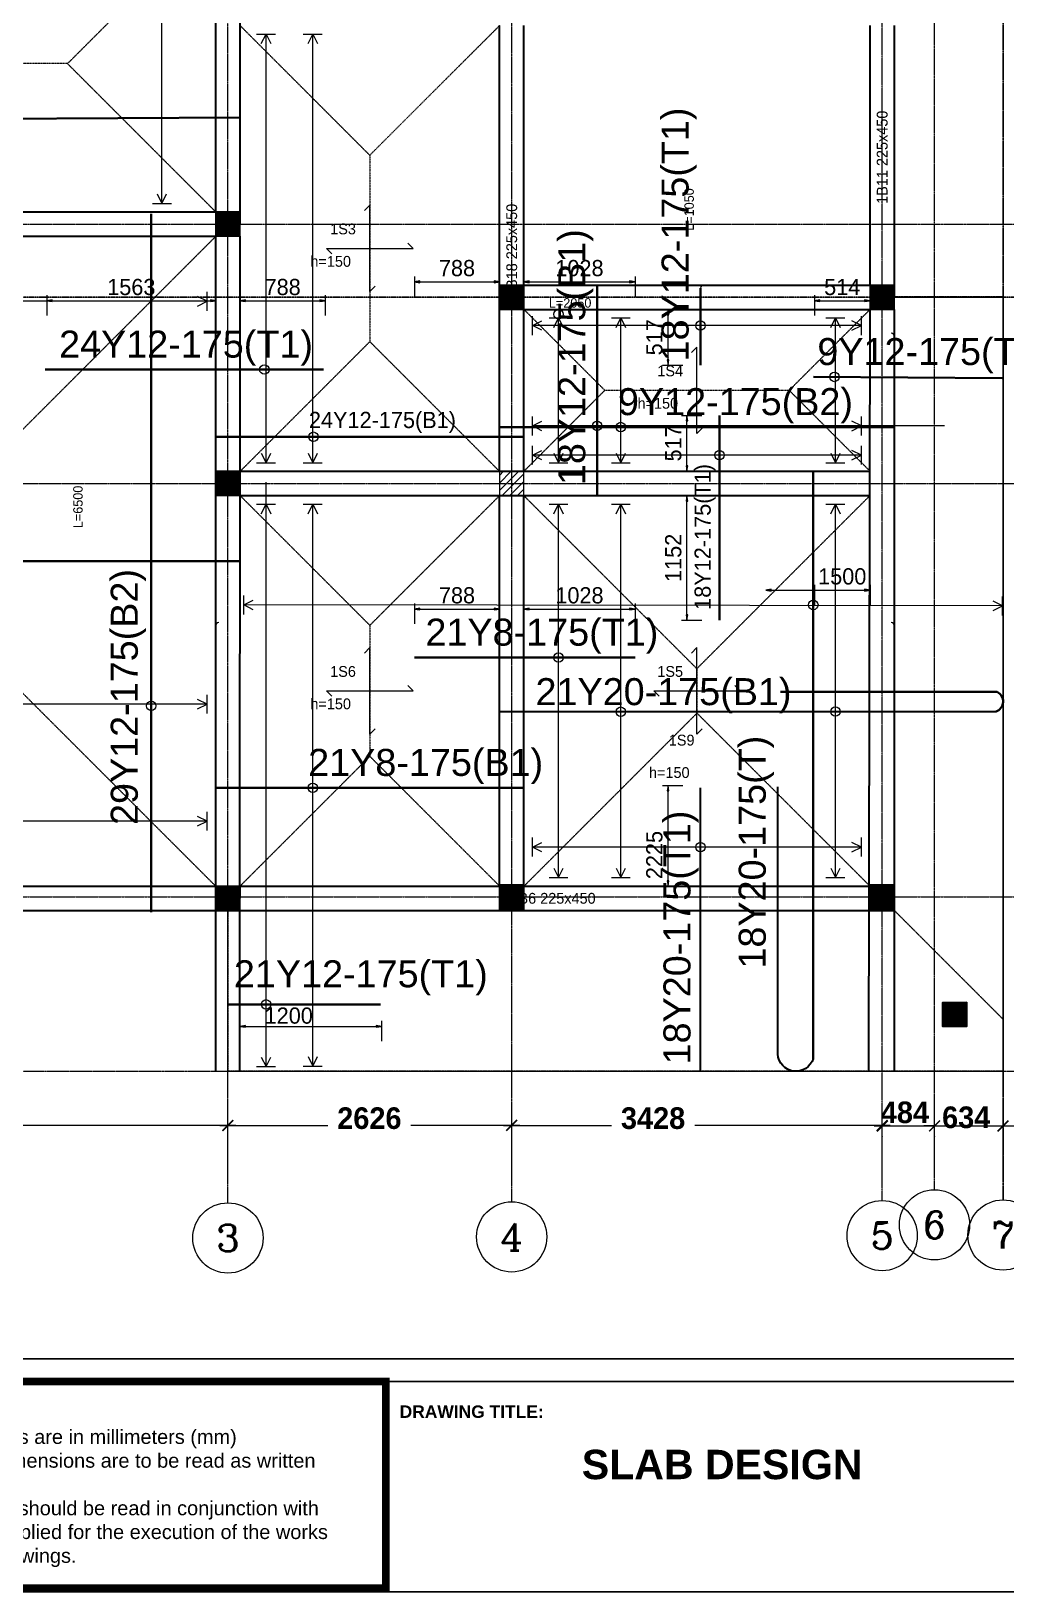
# Model space of a CAD drawing. Header units: inches. Extents: x 23 to 2032867, y 13 to 664695.
# Drawn here: x 2011832 to 2020849, y 347330 to 361770 of the extents above; entities that cross this region are included whole.
import ezdxf
from ezdxf.enums import TextEntityAlignment as Align

# ---------------------------------------------------------------- set-up
doc = ezdxf.new("R2010")
doc.units = ezdxf.units.IN
doc.header["$MEASUREMENT"] = 0
for name, pattern in [('CENTER2', [0.7, 0.5, -0.1, 0, -0.1]), ('CIZGI', [0.4, 0.25, -0.15]), ('HIDDEN2', [0.1875, 0.125, -0.0625])]:
    doc.linetypes.add(name, pattern=pattern)
for name, color, linetype in [('Annotation - Text', 7, 'Continuous'), ('BEAM', 5, 'Continuous'), ('Dimensioning - General', 7, 'Continuous'), ('dimensions', 1, 'Continuous'), ('F5', 5, 'Continuous')]:
    doc.layers.add(name, color=color, linetype=linetype)
for name, color, linetype, lineweight in [('Axis_1', 8, 'CENTER2', 0), ('Axis_2', 8, 'CENTER2', 0), ('AxisBalloons_2', 150, 'ByLayer', 0), ('AxisText_2', 18, 'ByLayer', 0), ('BeamText', 96, 'ByLayer', 0), ('ColHatch', 11, 'ByLayer', 0), ('Column', 1, 'ByLayer', 0), ('Dim', 5, 'ByLayer', 0), ('RBar_BOT', 18, 'ByLayer', 0), ('RBar_TOP', 18, 'ByLayer', 0), ('RBarLabel_BOT', 6, 'ByLayer', 0), ('RBarLabel_TOP', 6, 'ByLayer', 0), ('RBarLenText_BOT', 8, 'ByLayer', 0), ('RBarLenText_TOP', 8, 'ByLayer', 0), ('RBarSpanLines', 5, 'ByLayer', 0), ('S-_ANOT----_D', 5, 'ByLayer', 0), ('Slab', 5, 'ByLayer', 0), ('SlabEdge', 5, 'ByLayer', 0), ('SlabText', 5, 'ByLayer', 0), ('SlabYieldLine', 11, 'HIDDEN2', 0)]:
    doc.layers.add(name, color=color, linetype=linetype, lineweight=lineweight)
doc.styles.add('AxisText_2', font='ROMANC', dxfattribs={"height": 50})
doc.styles.add('BeamText', font='TXT', dxfattribs={"height": 1000})
doc.styles.add('City', font='cityb___.ttf', dxfattribs={"height": 200})
doc.styles.add('Dim', font='TXT', dxfattribs={"height": 1000})
doc.styles.add('GENERATED_STYLE_3', font='arialbd.ttf')
doc.styles.add('RBarLabel_BOT', font='TXT', dxfattribs={"height": 20})
doc.styles.add('RBarLabel_TOP', font='TXT', dxfattribs={"height": 20})
doc.styles.add('RBarLenText_BOT', font='TXT', dxfattribs={"height": 17.5})
doc.styles.add('RBarLenText_TOP', font='TXT', dxfattribs={"height": 17.5})
doc.styles.add('SlabText', font='TXT', dxfattribs={"height": 1000})
doc.styles.get("Standard").update_dxf_attribs({"font": 'arial.ttf'})
doc.dimstyles.new('Copy of atus', dxfattribs={"dimtxt": 250, "dimasz": 100, "dimexe": 100, "dimexo": 100, "dimgap": 100, "dimtad": 1, "dimdec": 0, "dimdsep": 46, "dimtxsty": 'City', "dimblk1": 'ARCHTICK', "dimblk2": 'ARCHTICK', "dimsah": 1, "dimcen": 0, "dimdle": 75, "dimclrd": 6, "dimclre": 6, "dimclrt": 5, "dimadec": 0, "dimazin": 0, "dimtfac": 1, "dimtdec": 0, "dimtix": 1, "dimtmove": 2, "dimatfit": 3, "dimldrblk": 'ARCHTICK', "dimfxl": 100, "dimtolj": 1, "dimtzin": 0, "dimlwd": 5, "dimlwe": 5, "dimarcsym": 0})

# ---------------------------------------------------------------- blocks, each defined once
blk = doc.blocks.new('PCDIM_ARROW')
at = {"layer": 'Dim'}
blk.add_hatch(color=256, dxfattribs=at).paths.add_polyline_path([(0, 0), (-1, 0.1667), (-1, -0.1667)], flags=0)
blk.add_hatch(color=256, dxfattribs=at).paths.add_polyline_path([(0, 0), (-1, 0.1667), (-1, -0.1667)], flags=0)
blk.add_hatch(color=256, dxfattribs=at).paths.add_polyline_path([(0, 0), (-1, 0.1667), (-1, -0.1667)], flags=0)
blk.add_hatch(color=256, dxfattribs=at).paths.add_polyline_path([(0, 0), (-1, 0.1667), (-1, -0.1667)], flags=0)
at = {"layer": 'S-_ANOT----_D'}
blk.add_hatch(color=256, dxfattribs=at).paths.add_polyline_path([(0, 0), (-1, 0.1667), (-1, -0.1667)], flags=0)
blk.add_hatch(color=256, dxfattribs=at).paths.add_polyline_path([(0, 0), (-1, 0.1667), (-1, -0.1667)], flags=0)
at = {"layer": 'Dim'}
blk.add_lwpolyline([(0, 0), (-1, 0.1667), (-1, -0.1667)], close=True, dxfattribs=at)
blk.add_lwpolyline([(0, 0), (-1, 0.1667), (-1, -0.1667)], close=True, dxfattribs=at)
blk.add_lwpolyline([(0, 0), (-1, 0.1667), (-1, -0.1667)], close=True, dxfattribs=at)
blk.add_lwpolyline([(0, 0), (-1, 0.1667), (-1, -0.1667)], close=True, dxfattribs=at)
at = {"layer": 'S-_ANOT----_D'}
blk.add_lwpolyline([(0, 0), (-1, 0.1667), (-1, -0.1667)], close=True, dxfattribs=at)
blk.add_lwpolyline([(0, 0), (-1, 0.1667), (-1, -0.1667)], close=True, dxfattribs=at)
blk = doc.blocks.new('_ArchTick')
at = {"color": 0, "linetype": 'ByBlock', "const_width": 0.15}
blk.add_lwpolyline([(-0.5, -0.5), (0.5, 0.5)], dxfattribs=at)
blk = doc.blocks.new('*D281')
at = {"layer": 'Defpoints', "color": 0, "linetype": 'Continuous', "transparency": 16777216}
for p in [(2008430, 351647), (2013652, 351645), (2013652, 351109)]:
    blk.add_point(p, dxfattribs=at)
at = {"layer": 'Dimensioning - General', "color": 6, "linetype": 'Continuous', "lineweight": 5, "transparency": 16777216}
for p, q in [((2008355, 351645), (2010366, 351645)), ((2013727, 351645), (2011130, 351645))]:
    blk.add_line(p, q, dxfattribs=at)
at = {"layer": 'Dimensioning - General', "color": 6, "lineweight": 5, "transparency": 16777216}
for p, q in [((2013652, 351209), (2013652, 351745)), ((2008430, 351547), (2008430, 351545))]:
    blk.add_line(p, q, dxfattribs=at)
at = {"layer": 'Dimensioning - General', "color": 6, "linetype": 'Continuous', "lineweight": 5, "transparency": 16777216, "xscale": 100, "yscale": 100, "zscale": 100, "rotation": 180}
blk.add_blockref('_ArchTick', (2008430, 351645), dxfattribs=at)
at = {"layer": 'Dimensioning - General', "color": 6, "linetype": 'Continuous', "lineweight": 5, "transparency": 16777216, "xscale": 100, "yscale": 100, "zscale": 100}
blk.add_blockref('_ArchTick', (2013652, 351645), dxfattribs=at)
at = {"layer": 'Dimensioning - General', "color": 5, "linetype": 'Continuous', "lineweight": 20, "transparency": 16777216, "insert": (2010748, 351758), "char_height": 200, "attachment_point": 5, "style": 'City'}
blk.add_mtext('\\A1;5222', dxfattribs=at)
blk = doc.blocks.new('*D282')
at = {"layer": 'Defpoints', "color": 0, "linetype": 'Continuous', "transparency": 16777216}
for p in [(2013652, 351647), (2016278, 351645), (2016278, 351109)]:
    blk.add_point(p, dxfattribs=at)
at = {"layer": 'Dimensioning - General', "color": 6, "linetype": 'Continuous', "lineweight": 5, "transparency": 16777216}
for p, q in [((2013577, 351645), (2014576, 351645)), ((2016353, 351645), (2015345, 351645))]:
    blk.add_line(p, q, dxfattribs=at)
at = {"layer": 'Dimensioning - General', "color": 6, "lineweight": 5, "transparency": 16777216}
for p, q in [((2016278, 351209), (2016278, 351745)), ((2013652, 351547), (2013652, 351545))]:
    blk.add_line(p, q, dxfattribs=at)
at = {"layer": 'Dimensioning - General', "color": 6, "linetype": 'Continuous', "lineweight": 5, "transparency": 16777216, "xscale": 100, "yscale": 100, "zscale": 100, "rotation": 180}
blk.add_blockref('_ArchTick', (2013652, 351645), dxfattribs=at)
at = {"layer": 'Dimensioning - General', "color": 6, "linetype": 'Continuous', "lineweight": 5, "transparency": 16777216, "xscale": 100, "yscale": 100, "zscale": 100}
blk.add_blockref('_ArchTick', (2016278, 351645), dxfattribs=at)
at = {"layer": 'Dimensioning - General', "color": 5, "linetype": 'Continuous', "lineweight": 20, "transparency": 16777216, "insert": (2014961, 351711), "char_height": 200, "attachment_point": 5, "style": 'City'}
blk.add_mtext('\\A1;2626', dxfattribs=at)
blk = doc.blocks.new('*D283')
at = {"layer": 'Defpoints', "color": 0, "linetype": 'Continuous', "transparency": 16777216}
for p in [(2016278, 351647), (2019706, 351645), (2019706, 351109)]:
    blk.add_point(p, dxfattribs=at)
at = {"layer": 'Dimensioning - General', "color": 6, "linetype": 'Continuous', "lineweight": 5, "transparency": 16777216}
for p, q in [((2016203, 351645), (2017200, 351645)), ((2019781, 351645), (2017973, 351645))]:
    blk.add_line(p, q, dxfattribs=at)
at = {"layer": 'Dimensioning - General', "color": 6, "lineweight": 5, "transparency": 16777216}
for p, q in [((2019706, 351209), (2019706, 351745)), ((2016278, 351547), (2016278, 351545))]:
    blk.add_line(p, q, dxfattribs=at)
at = {"layer": 'Dimensioning - General', "color": 6, "linetype": 'Continuous', "lineweight": 5, "transparency": 16777216, "xscale": 100, "yscale": 100, "zscale": 100, "rotation": 180}
blk.add_blockref('_ArchTick', (2016278, 351645), dxfattribs=at)
at = {"layer": 'Dimensioning - General', "color": 6, "linetype": 'Continuous', "lineweight": 5, "transparency": 16777216, "xscale": 100, "yscale": 100, "zscale": 100}
blk.add_blockref('_ArchTick', (2019706, 351645), dxfattribs=at)
at = {"layer": 'Dimensioning - General', "color": 5, "linetype": 'Continuous', "lineweight": 20, "transparency": 16777216, "insert": (2017586, 351711), "char_height": 200, "attachment_point": 5, "style": 'City'}
blk.add_mtext('\\A1;3428', dxfattribs=at)
blk = doc.blocks.new('*D284')
at = {"layer": 'Defpoints', "color": 0, "linetype": 'Continuous', "transparency": 16777216}
for p in [(2019706, 351642), (2020190, 351640), (2020190, 351109)]:
    blk.add_point(p, dxfattribs=at)
at = {"layer": 'Dimensioning - General', "color": 6, "linetype": 'Continuous', "lineweight": 5, "transparency": 16777216}
blk.add_line((2019631, 351640), (2020265, 351640), dxfattribs=at)
at = {"layer": 'Dimensioning - General', "color": 6, "lineweight": 5, "transparency": 16777216}
for p, q in [((2020190, 351209), (2020190, 351740)), ((2019706, 351542), (2019706, 351540))]:
    blk.add_line(p, q, dxfattribs=at)
at = {"layer": 'Dimensioning - General', "color": 6, "linetype": 'Continuous', "lineweight": 5, "transparency": 16777216, "xscale": 100, "yscale": 100, "zscale": 100, "rotation": 180}
blk.add_blockref('_ArchTick', (2019706, 351640), dxfattribs=at)
at = {"layer": 'Dimensioning - General', "color": 6, "linetype": 'Continuous', "lineweight": 5, "transparency": 16777216, "xscale": 100, "yscale": 100, "zscale": 100}
blk.add_blockref('_ArchTick', (2020190, 351640), dxfattribs=at)
at = {"layer": 'Dimensioning - General', "color": 5, "linetype": 'Continuous', "lineweight": 20, "transparency": 16777216, "insert": (2019916, 351765), "char_height": 200, "attachment_point": 5, "style": 'City'}
blk.add_mtext('\\A1;484', dxfattribs=at)
blk = doc.blocks.new('*D285')
at = {"layer": 'Defpoints', "color": 0, "linetype": 'Continuous', "transparency": 16777216}
for p in [(2020190, 351642), (2020824, 351640), (2020824, 351109)]:
    blk.add_point(p, dxfattribs=at)
at = {"layer": 'Dimensioning - General', "color": 6, "linetype": 'Continuous', "lineweight": 5, "transparency": 16777216}
for p, q in [((2020190, 351640), (2020090, 351640)), ((2020190, 351640), (2020824, 351640)), ((2020824, 351640), (2020924, 351640))]:
    blk.add_line(p, q, dxfattribs=at)
at = {"layer": 'Dimensioning - General', "color": 6, "lineweight": 5, "transparency": 16777216}
for p, q in [((2020824, 351209), (2020824, 351740)), ((2020190, 351542), (2020190, 351540))]:
    blk.add_line(p, q, dxfattribs=at)
at = {"layer": 'Dimensioning - General', "color": 6, "linetype": 'Continuous', "lineweight": 5, "transparency": 16777216, "xscale": 100, "yscale": 100, "zscale": 100}
blk.add_blockref('_ArchTick', (2020190, 351640), dxfattribs=at)
at = {"layer": 'Dimensioning - General', "color": 6, "linetype": 'Continuous', "lineweight": 5, "transparency": 16777216, "xscale": 100, "yscale": 100, "zscale": 100, "rotation": 180}
blk.add_blockref('_ArchTick', (2020824, 351640), dxfattribs=at)
at = {"layer": 'Dimensioning - General', "color": 5, "linetype": 'Continuous', "lineweight": 20, "transparency": 16777216, "insert": (2020483, 351719), "char_height": 200, "attachment_point": 5, "style": 'City'}
blk.add_mtext('\\A1;634', dxfattribs=at)

msp = doc.modelspace()

# ---------------------------------------------------------------- hatches: boundary and pattern name
at = {"linetype": 'Continuous'}
h = msp.add_hatch(dxfattribs=at)
h.set_pattern_fill('ANSI31', color=1)
h.set_pattern_definition([(45, (1916823.90633, 393654.91324), (-0.08838834765, 0.08838834765), [])])
h.paths.add_polyline_path([(2013764.811, 360097.314), (2013763.494, 359872.314), (2013539.811, 359872.314), (2013539.811, 360096.068)])
h = msp.add_hatch(dxfattribs=at)
h.set_pattern_fill('ANSI31', color=1)
h.set_pattern_definition([(45, (1919449.65633, 392978.95724), (-0.08838834765, 0.08838834765), [])])
h.paths.add_polyline_path([(2016390.561, 359421.358), (2016389.244, 359196.358), (2016165.561, 359196.358), (2016165.561, 359420.112)])
h = msp.add_hatch(dxfattribs=at)
h.set_pattern_fill('ANSI31', color=1)
h.set_pattern_definition([(45, (1922877.22633, 392978.95724), (-0.08838834765, 0.08838834765), [])])
h.paths.add_polyline_path([(2019818.131, 359421.358), (2019816.814, 359196.358), (2019593.131, 359196.358), (2019593.131, 359420.112)])
h = msp.add_hatch(dxfattribs=at)
h.set_pattern_fill('ANSI31', color=1)
h.set_pattern_definition([(45, (1916823.90633, 391255.18824), (-0.08838834765, 0.08838834765), [])])
h.paths.add_polyline_path([(2013764.811, 357697.589), (2013763.494, 357472.589), (2013539.811, 357472.589), (2013539.811, 357696.343)])
h = msp.add_hatch(dxfattribs=at)
h.set_pattern_fill('ANSI31', color=1)
h.set_pattern_definition([(45, (1916823.90633, 387416.76624), (-0.08838834765, 0.08838834765), [])])
h.paths.add_polyline_path([(2013764.811, 353859.167), (2013763.494, 353634.167), (2013539.811, 353634.167), (2013539.811, 353857.921)])
h = msp.add_hatch(dxfattribs=at)
h.set_pattern_fill('ANSI31', color=1)
h.set_pattern_definition([(45, (1919449.65633, 387416.76624), (-0.08838834765, 0.08838834765), [])])
h.paths.add_polyline_path([(2016390.561, 353859.167), (2016389.244, 353634.167), (2016165.561, 353634.167), (2016165.561, 353857.921)])
h = msp.add_hatch(dxfattribs=at)
h.set_pattern_fill('ANSI31', color=1)
h.set_pattern_definition([(45, (1922878.3399, 387416.76624), (-0.08838834765, 0.08838834765), [])])
h.paths.add_polyline_path([(2019819.245, 353859.167), (2019817.928, 353634.167), (2019594.245, 353634.167), (2019594.245, 353857.921)])
h = msp.add_hatch(dxfattribs=at)
h.set_pattern_fill('ANSI31', color=1)
h.set_pattern_definition([(45, (1923548.7132, 386342.5652), (-0.08838834765, 0.08838834765), [])])
h.paths.add_polyline_path([(2020489.618, 352784.966), (2020488.301, 352559.966), (2020264.618, 352559.966), (2020264.618, 352783.72)])

# ---------------------------------------------------------------- linework, layer by layer
for p, q in [((2015114.103, 349275.991), (2032832.486, 349275.991)), ((2012917.302, 347364.69), (2015114.103, 347364.69))]:
    msp.add_line(p, q)
for points in [[(2013764.811, 360097.314), (2013763.494, 359872.314), (2013539.811, 359872.314), (2013539.811, 360096.068), (2013764.811, 360097.314)], [(2016390.561, 359421.358), (2016389.244, 359196.358), (2016165.561, 359196.358), (2016165.561, 359420.112), (2016390.561, 359421.358)], [(2019818.131, 359421.358), (2019816.814, 359196.358), (2019593.131, 359196.358), (2019593.131, 359420.112), (2019818.131, 359421.358)], [(2013764.811, 357697.589), (2013763.494, 357472.589), (2013539.811, 357472.589), (2013539.811, 357696.343), (2013764.811, 357697.589)], [(2013764.811, 353859.167), (2013763.494, 353634.167), (2013539.811, 353634.167), (2013539.811, 353857.921), (2013764.811, 353859.167)], [(2016390.561, 353859.167), (2016389.244, 353634.167), (2016165.561, 353634.167), (2016165.561, 353857.921), (2016390.561, 353859.167)], [(2019819.245, 353859.167), (2019817.928, 353634.167), (2019594.245, 353634.167), (2019594.245, 353857.921), (2019819.245, 353859.167)], [(2020489.618, 352784.966), (2020488.301, 352559.966), (2020264.618, 352559.966), (2020264.618, 352783.72), (2020489.618, 352784.966)]]:
    msp.add_lwpolyline(points, dxfattribs=at)
at = {"color": 0, "lineweight": 30}
msp.add_lwpolyline([(2019068.091, 357697.589), (2019068.091, 352262.396, -0.826878368), (2018740.324, 352304.786), (2018740.324, 354777.411)], format="xyb", dxfattribs=at)
at = {"color": 0, "lineweight": 35}
msp.add_lwpolyline([(2016165.561, 355473.365), (2020758.85, 355475.555, 0.668764298), (2020768.946, 355655.803, 2.191152059)], format="xyb", dxfattribs=at)
msp.add_lwpolyline([(2032832.486, 347329.698), (1996933.057, 347329.698), (1996942.405, 349275.991), (2032832.486, 349275.991)], close=True)
at = {"const_width": 69.984}
msp.add_lwpolyline([(2009473.98, 349275.991), (2015114.103, 349275.991), (2015114.103, 347364.69), (2009473.98, 347364.69)], close=True, dxfattribs=at)
at = {"layer": 'Axis_1'}
for p, q in [((2003539.668, 359984.814), (2024980.311, 359984.814)), ((2003423.851, 357585.089), (2024806.261, 357585.089)), ((2003539.668, 353759.167), (2024980.311, 353759.167)), ((2003717.757, 352147.589), (2024975.591, 352147.589))]:
    msp.add_line(p, q, dxfattribs=at)
at = {"layer": 'Axis_1', "color": 0, "linetype": 'CIZGI', "lineweight": -3}
msp.add_line((2003539.668, 359308.858), (2024980.311, 359308.858), dxfattribs=at)
at = {"layer": 'Axis_2'}
for p, q in [((2013652.311, 350928.865), (2013652.311, 369024.685)), ((2019705.631, 350950.249), (2019705.631, 369022.515)), ((2016278.061, 350938.471), (2016278.061, 368931.905)), ((2020189.811, 351050.098), (2020189.811, 368912.635))]:
    msp.add_line(p, q, dxfattribs=at)
at = {"layer": 'Axis_2', "lineweight": -3}
msp.add_line((2020824.161, 350955.601), (2020824.161, 368961.305), dxfattribs=at)
at = {"layer": 'AxisBalloons_2'}
for centre in [(2020189.811, 350725.098), (2013652.311, 350603.865), (2016278.061, 350613.471), (2019705.631, 350625.249), (2020824.161, 350630.601)]:
    msp.add_circle(centre, 325, dxfattribs=at)
at = {"layer": 'BEAM', "linetype": 'Continuous', "lineweight": 30}
for p, q in [((2013539.811, 360097.314), (2013539.811, 365869.695)), ((2013764.811, 360097.314), (2013764.811, 365869.695)), ((2016165.561, 357697.589), (2016165.561, 361823.365)), ((2016390.561, 357697.589), (2016390.561, 361823.365)), ((2019593.131, 359421.358), (2019593.131, 361823.365)), ((2019818.131, 359421.358), (2019818.131, 361823.365)), ((2008555.399, 360097.314), (2013539.811, 360097.314)), ((2008555.399, 359872.314), (2013539.811, 359872.314)), ((2013539.811, 353871.667), (2013539.811, 359872.314)), ((2013539.811, 352147.589), (2013539.811, 359872.314)), ((2013539.811, 352147.589), (2013539.811, 359872.314)), ((2013539.811, 352147.589), (2013539.811, 359872.314)), ((2013762.576, 352147.589), (2013764.811, 359872.314)), ((2016390.561, 359421.358), (2019593.131, 359421.358)), ((2016390.561, 359196.358), (2019593.131, 359196.358)), ((2019580.732, 352147.589), (2019593.131, 359196.358)), ((2019818.131, 353871.667), (2019818.131, 359196.358)), ((2019818.131, 352147.589), (2019818.131, 359196.358)), ((2013764.811, 357697.589), (2019593.131, 357697.589)), ((2013764.811, 357472.589), (2019593.131, 357472.589)), ((2016165.561, 353856.732), (2016165.561, 357472.589)), ((2016390.561, 353859.17), (2016390.561, 357472.589)), ((2008555.399, 353859.167), (2013539.811, 353859.167)), ((2013764.811, 353859.167), (2019593.131, 353859.167)), ((2008330.399, 353634.167), (2013764.811, 353634.167)), ((2013539.811, 353634.167), (2019818.131, 353634.167))]:
    msp.add_line(p, q, dxfattribs=at)
at = {"layer": 'ColHatch', "linetype": 'Continuous'}
for p, q in [((2013539.811, 360054.875), (2013582.25, 360097.314)), ((2013539.811, 359984.165), (2013652.96, 360097.314)), ((2013539.811, 359913.454), (2013723.671, 360097.314)), ((2013569.382, 359872.314), (2013764.811, 360067.743)), ((2013640.092, 359872.314), (2013764.811, 359997.033)), ((2013710.803, 359872.314), (2013764.811, 359926.322)), ((2016165.561, 359357.223), (2016229.696, 359421.358)), ((2016165.561, 359286.513), (2016300.406, 359421.358)), ((2016165.561, 359215.802), (2016371.117, 359421.358)), ((2019593.131, 359390.681), (2019623.808, 359421.358)), ((2019593.131, 359319.97), (2019694.519, 359421.358)), ((2019593.131, 359249.259), (2019765.23, 359421.358)), ((2016216.828, 359196.358), (2016390.561, 359370.091)), ((2016287.538, 359196.358), (2016390.561, 359299.381)), ((2019610.94, 359196.358), (2019818.131, 359403.549)), ((2019681.651, 359196.358), (2019818.131, 359332.838)), ((2016358.249, 359196.358), (2016390.561, 359228.67)), ((2019752.362, 359196.358), (2019818.131, 359262.127)), ((2013539.811, 357650.712), (2013586.688, 357697.589)), ((2013539.811, 357580.002), (2013657.398, 357697.589)), ((2013539.811, 357509.291), (2013728.109, 357697.589)), ((2016165.561, 357660.167), (2016202.983, 357697.589)), ((2016165.561, 357589.456), (2016273.694, 357697.589)), ((2016165.561, 357518.746), (2016344.404, 357697.589)), ((2013573.82, 357472.589), (2013764.811, 357663.58)), ((2013644.531, 357472.589), (2013764.811, 357592.869)), ((2016190.115, 357472.589), (2016390.561, 357673.035)), ((2016260.826, 357472.589), (2016390.561, 357602.324)), ((2013715.241, 357472.589), (2013764.811, 357522.159)), ((2016331.536, 357472.589), (2016390.561, 357531.614)), ((2013566.275, 353646.667), (2013764.811, 353845.203)), ((2016165.561, 353841.79), (2016195.438, 353871.667)), ((2016165.561, 353771.08), (2016266.148, 353871.667)), ((2016165.561, 353700.369), (2016336.859, 353871.667)), ((2016182.57, 353646.667), (2016390.561, 353854.658)), ((2019593.131, 353804.537), (2019660.261, 353871.667)), ((2019593.131, 353733.826), (2019730.972, 353871.667)), ((2019593.131, 353663.116), (2019801.682, 353871.667)), ((2019647.393, 353646.667), (2019818.131, 353817.405)), ((2013636.985, 353646.667), (2013764.811, 353774.493)), ((2013707.696, 353646.667), (2013764.811, 353703.782)), ((2016253.28, 353646.667), (2016390.561, 353783.948)), ((2016323.991, 353646.667), (2016390.561, 353713.237)), ((2019718.104, 353646.667), (2019818.131, 353746.694)), ((2019788.814, 353646.667), (2019818.131, 353675.984))]:
    msp.add_line(p, q, dxfattribs=at)
at = {"layer": 'Column'}
for p, q in [((2013764.811, 360097.314), (2013539.811, 360097.314)), ((2013539.811, 360097.314), (2013539.811, 359872.314)), ((2013764.811, 359872.314), (2013764.811, 360097.314)), ((2013539.811, 359872.314), (2013764.811, 359872.314)), ((2016165.561, 359421.358), (2016165.561, 359196.358)), ((2016390.561, 359196.358), (2016390.561, 359421.358)), ((2019818.131, 359421.358), (2019593.131, 359421.358)), ((2019593.131, 359421.358), (2019593.131, 359196.358)), ((2019818.131, 359196.358), (2019818.131, 359421.358)), ((2016165.561, 359196.358), (2016390.561, 359196.358)), ((2019593.131, 359196.358), (2019818.131, 359196.358)), ((2013764.811, 357697.589), (2013539.811, 357697.589)), ((2013539.811, 357697.589), (2013539.811, 357472.589)), ((2013764.811, 357472.589), (2013764.811, 357697.589)), ((2016390.561, 357697.589), (2016165.561, 357697.589)), ((2016165.561, 357697.589), (2016165.561, 357472.589)), ((2016390.561, 357472.589), (2016390.561, 357697.589)), ((2013539.811, 357472.589), (2013764.811, 357472.589)), ((2016165.561, 357472.589), (2016390.561, 357472.589)), ((2013539.811, 353871.667), (2013539.811, 353646.667)), ((2016390.561, 353871.667), (2016165.561, 353871.667)), ((2016165.561, 353871.667), (2016165.561, 353646.667)), ((2016390.561, 353646.667), (2016390.561, 353871.667)), ((2019818.131, 353871.667), (2019593.131, 353871.667)), ((2019593.131, 353871.667), (2019593.131, 353646.667)), ((2019818.131, 353646.667), (2019818.131, 353871.667)), ((2013539.811, 353646.667), (2013764.811, 353646.667)), ((2016165.561, 353646.667), (2016390.561, 353646.667)), ((2019593.131, 353646.667), (2019818.131, 353646.667))]:
    msp.add_line(p, q, dxfattribs=at)
at = {"layer": 'Dim', "linetype": 'Continuous'}
for p, q in [((2015377.831, 359501.145), (2015377.831, 359313.645)), ((2015377.831, 359451.145), (2016165.561, 359451.145)), ((2016165.561, 359501.145), (2016165.561, 359313.645)), ((2016390.561, 359501.145), (2016390.561, 359313.645)), ((2016390.561, 359451.145), (2017418.831, 359451.145)), ((2017418.831, 359501.145), (2017418.831, 359313.645)), ((2011976.99, 359326.145), (2011976.99, 359138.645)), ((2011976.99, 359276.145), (2013539.811, 359276.145)), ((2013539.811, 359326.145), (2013539.811, 359138.645)), ((2013764.811, 359326.145), (2013764.811, 359138.645)), ((2013764.811, 359276.145), (2014552.541, 359276.145)), ((2014552.541, 359326.145), (2014552.541, 359138.645)), ((2019078.991, 359326.145), (2019078.991, 359138.645)), ((2019078.991, 359276.145), (2019593.131, 359276.145)), ((2019593.131, 359326.145), (2019593.131, 359138.645)), ((2017674.341, 359196.358), (2017861.841, 359196.358)), ((2017724.341, 358679.227), (2017724.341, 359196.358)), ((2017674.341, 358679.227), (2017861.841, 358679.227)), ((2017849.341, 358214.719), (2018036.841, 358214.719)), ((2017899.341, 357697.589), (2017899.341, 358214.719)), ((2017849.341, 357697.589), (2018036.841, 357697.589)), ((2017849.341, 357472.589), (2018036.841, 357472.589)), ((2017899.341, 356321.062), (2017899.341, 357472.589)), ((2013764.811, 356648.365), (2013764.811, 356460.865)), ((2018628.652, 356598.365), (2019593.131, 356598.365)), ((2019078.991, 356648.365), (2019078.991, 356460.865)), ((2019593.131, 356648.365), (2019593.131, 356460.865)), ((2015377.831, 356473.365), (2015377.831, 356285.865)), ((2015377.831, 356423.365), (2016165.561, 356423.365)), ((2016165.561, 356473.365), (2016165.561, 356285.865)), ((2016390.561, 356473.365), (2016390.561, 356285.865)), ((2016390.561, 356423.365), (2017418.831, 356423.365)), ((2017418.831, 356473.365), (2017418.831, 356285.865)), ((2017849.341, 356321.062), (2018036.841, 356321.062)), ((2017674.341, 354789.74), (2017861.841, 354789.74)), ((2017724.341, 353859.167), (2017724.341, 354789.74)), ((2017674.341, 353859.167), (2017861.841, 353859.167)), ((2013814.811, 352561.395), (2015073.352, 352561.395)), ((2015073.352, 352611.395), (2015073.352, 352423.895))]:
    msp.add_line(p, q, dxfattribs=at)
at = {"layer": 'dimensions', "color": 7}
msp.add_lwpolyline([(2032832.486, 349485.086), (1996933.057, 349485.086), (1996933.057, 371302.137), (2032832.486, 371302.137)], close=True, dxfattribs=at)
at = {"layer": 'RBar_BOT', "color": 0, "lineweight": 35}
for p, q in [((2007650.062, 360940.388), (2013764.811, 360971.715)), ((2012943.058, 353618.376), (2012943.058, 360081.523)), ((2017068.326, 357472.589), (2017068.326, 359421.358)), ((2013546.469, 358017.881), (2016397.219, 358017.881)), ((2016165.561, 358107.395), (2019818.131, 358107.395)), ((2019068.091, 352262.396), (2019068.091, 357697.589)), ((2008330.399, 356865.74), (2013764.811, 356865.74)), ((2016165.561, 355473.365), (2020758.85, 355475.555)), ((2013539.811, 354769.122), (2016390.561, 354769.122))]:
    msp.add_line(p, q, dxfattribs=at)
at = {"layer": 'RBar_TOP', "color": 0, "lineweight": 35}
for p, q in [((2018024.341, 358679.227), (2018024.341, 359393.358)), ((2011961.46, 358639.684), (2014537.011, 358639.684)), ((2019070.29, 358570.784), (2020815.46, 358558.248)), ((2018199.341, 356321.062), (2018199.341, 358214.719)), ((2015377.831, 355974.59), (2017418.831, 355974.59)), ((2018763.803, 355656.437), (2020768.946, 355655.803)), ((2013652.311, 352765.034), (2015065.161, 352765.034))]:
    msp.add_line(p, q, dxfattribs=at)
at = {"layer": 'RBar_TOP', "color": 0, "lineweight": 30}
msp.add_line((2018024.341, 352147.589), (2018024.341, 354769.901), dxfattribs=at)
at = {"layer": 'RBar_TOP'}
for centre, start, end in [((2018052.341, 359393.358), 89.9999963, 180.0000037), ((2019790.131, 358948.145), 359.9999963, 90.0000037), ((2013567.811, 356270.365), 89.9999963, 180.0000037), ((2019790.131, 356270.365), 359.9999963, 90.0000037)]:
    msp.add_arc(centre, 28, start, end, dxfattribs=at)
at = {"layer": 'RBarSpanLines'}
for p, q in [((2013041.372, 360177.314), (2013041.372, 362762.495)), ((2013917.391, 361743.365), (2014092.391, 361743.365)), ((2013961.141, 361655.865), (2014004.891, 361743.365)), ((2014004.891, 357777.589), (2014004.891, 361743.365)), ((2014004.891, 361743.365), (2014048.641, 361655.865)), ((2014349.521, 361743.365), (2014524.521, 361743.365)), ((2014393.271, 361655.865), (2014437.021, 361743.365)), ((2014437.021, 357777.589), (2014437.021, 361743.365)), ((2014437.021, 361743.365), (2014480.771, 361655.865)), ((2012953.872, 360177.314), (2013128.872, 360177.314)), ((2012997.622, 360264.814), (2013041.372, 360177.314)), ((2013041.372, 360177.314), (2013085.122, 360264.814)), ((2013459.811, 359271), (2013372.314, 359314.75)), ((2013459.811, 359183.5), (2013459.811, 359358.5)), ((2013459.811, 359271), (2008635.399, 359271)), ((2013372.314, 359227.25), (2013459.811, 359271)), ((2016470.561, 358958.981), (2016470.561, 359133.981)), ((2019513.131, 358958.981), (2019513.131, 359133.981)), ((2016470.561, 359046.481), (2016558.061, 359090.231)), ((2019513.131, 359046.481), (2016470.561, 359046.481)), ((2016558.061, 359002.731), (2016470.561, 359046.481)), ((2016623.311, 359116.358), (2016798.311, 359116.358)), ((2016667.061, 359028.858), (2016710.811, 359116.358)), ((2016710.811, 357777.589), (2016710.811, 359116.358)), ((2016710.811, 359116.358), (2016754.561, 359028.858)), ((2017199.781, 359116.358), (2017374.781, 359116.358)), ((2017243.531, 359028.858), (2017287.281, 359116.358)), ((2017287.281, 357777.589), (2017287.281, 359116.358)), ((2017287.281, 359116.358), (2017331.031, 359028.858)), ((2019185.371, 359116.358), (2019360.371, 359116.358)), ((2019229.121, 359028.858), (2019272.871, 359116.358)), ((2019272.871, 357777.589), (2019272.871, 359116.358)), ((2019272.871, 359116.358), (2019316.621, 359028.858)), ((2019513.131, 359046.481), (2019425.631, 359090.231)), ((2019425.631, 359002.731), (2019513.131, 359046.481)), ((2016470.561, 358029.744), (2016470.561, 358204.744)), ((2016470.561, 358117.244), (2016558.061, 358160.994)), ((2019513.131, 358117.244), (2019425.631, 358160.994)), ((2019513.131, 358029.744), (2019513.131, 358204.744)), ((2020282.259, 358117.244), (2016470.561, 358117.244)), ((2016558.061, 358073.494), (2016470.561, 358117.244)), ((2019425.631, 358073.494), (2019513.131, 358117.244)), ((2013961.141, 357865.089), (2014004.891, 357777.589)), ((2014004.891, 357777.589), (2014048.641, 357865.089)), ((2014393.271, 357865.089), (2014437.021, 357777.589)), ((2014437.021, 357777.589), (2014480.771, 357865.089)), ((2016470.561, 357759.966), (2016470.561, 357934.966)), ((2016470.561, 357847.466), (2016558.061, 357891.216)), ((2019513.131, 357847.466), (2016470.561, 357847.466)), ((2016558.061, 357803.716), (2016470.561, 357847.466)), ((2016667.061, 357865.089), (2016710.811, 357777.589)), ((2016710.811, 357777.589), (2016754.561, 357865.089)), ((2017243.531, 357865.089), (2017287.281, 357777.589)), ((2017287.281, 357777.589), (2017331.031, 357865.089)), ((2019229.121, 357865.089), (2019272.871, 357777.589)), ((2019272.871, 357777.589), (2019316.621, 357865.089)), ((2019513.131, 357847.466), (2019425.631, 357891.216)), ((2019425.631, 357803.716), (2019513.131, 357847.466)), ((2019513.131, 357759.966), (2019513.131, 357934.966)), ((2013917.391, 357777.589), (2014092.391, 357777.589)), ((2014349.521, 357777.589), (2014524.521, 357777.589)), ((2016623.311, 357777.589), (2016798.311, 357777.589)), ((2017199.781, 357777.589), (2017374.781, 357777.589)), ((2019185.371, 357777.589), (2019360.371, 357777.589)), ((2014004.891, 352190.333), (2014004.891, 357596.228)), ((2013917.391, 357392.589), (2014092.391, 357392.589)), ((2013961.141, 357305.089), (2014004.891, 357392.589)), ((2014004.891, 357392.589), (2014048.641, 357305.089)), ((2014349.521, 357392.589), (2014524.521, 357392.589)), ((2014393.271, 357305.089), (2014437.021, 357392.589)), ((2014437.021, 352194.235), (2014437.021, 357392.589)), ((2014437.021, 357392.589), (2014480.771, 357305.089)), ((2016623.311, 357392.589), (2016798.311, 357392.589)), ((2016667.061, 357305.089), (2016710.811, 357392.589)), ((2016710.811, 353939.167), (2016710.811, 357392.589)), ((2016710.811, 357392.589), (2016754.561, 357305.089)), ((2017199.781, 357392.589), (2017374.781, 357392.589)), ((2017243.531, 357305.089), (2017287.281, 357392.589)), ((2017287.281, 353939.167), (2017287.281, 357392.589)), ((2017287.281, 357392.589), (2017331.031, 357305.089)), ((2019185.371, 357392.589), (2019360.371, 357392.589)), ((2019229.121, 357305.089), (2019272.871, 357392.589)), ((2019272.871, 353939.167), (2019272.871, 357392.589)), ((2019272.871, 357392.589), (2019316.621, 357305.089)), ((2013799.248, 356373.331), (2013799.248, 356548.331)), ((2020818.601, 356364.704), (2020818.601, 356539.704)), ((2013799.248, 356460.831), (2013886.748, 356504.581)), ((2020818.601, 356452.204), (2013799.248, 356460.831)), ((2013886.748, 356417.081), (2013799.248, 356460.831)), ((2020818.601, 356452.204), (2020731.101, 356495.954)), ((2020731.101, 356408.454), (2020818.601, 356452.204)), ((2013459.811, 355542.848), (2008635.399, 355542.848)), ((2013459.811, 355542.848), (2013372.314, 355586.598)), ((2013372.314, 355499.098), (2013459.811, 355542.848)), ((2013459.811, 355455.348), (2013459.811, 355630.348)), ((2013459.811, 354372.982), (2013459.811, 354547.982)), ((2013459.811, 354460.482), (2008635.399, 354460.482)), ((2013459.811, 354460.482), (2013372.314, 354504.232)), ((2013372.314, 354416.732), (2013459.811, 354460.482)), ((2016470.561, 354133.009), (2016470.561, 354308.009)), ((2016470.561, 354220.509), (2016558.061, 354264.259)), ((2019513.131, 354220.509), (2019425.631, 354264.259)), ((2019513.131, 354133.009), (2019513.131, 354308.009)), ((2019513.131, 354220.509), (2016470.561, 354220.509)), ((2016558.061, 354176.759), (2016470.561, 354220.509)), ((2019425.631, 354176.759), (2019513.131, 354220.509)), ((2016623.311, 353939.167), (2016798.311, 353939.167)), ((2016667.061, 354026.667), (2016710.811, 353939.167)), ((2016710.811, 353939.167), (2016754.561, 354026.667)), ((2017199.781, 353939.167), (2017374.781, 353939.167)), ((2017243.531, 354026.667), (2017287.281, 353939.167)), ((2017287.281, 353939.167), (2017331.031, 354026.667)), ((2019185.371, 353939.167), (2019360.371, 353939.167)), ((2019229.121, 354026.667), (2019272.871, 353939.167)), ((2019272.871, 353939.167), (2019316.621, 354026.667)), ((2013961.141, 352277.833), (2014004.891, 352190.333)), ((2014004.891, 352190.333), (2014048.641, 352277.833)), ((2014393.271, 352281.735), (2014437.021, 352194.235)), ((2014437.021, 352194.235), (2014480.771, 352281.735)), ((2013917.391, 352190.333), (2014092.391, 352190.333)), ((2014349.521, 352194.235), (2014524.521, 352194.235))]:
    msp.add_line(p, q, dxfattribs=at)
for centre in [(2016710.811, 359151.145), (2018024.341, 359046.481), (2013989.361, 358639.684), (2019264.17, 358570.784), (2017068.326, 358117.244), (2017287.281, 358107.395), (2014443.679, 358017.881), (2018199.341, 357847.466), (2019068.091, 356460.831), (2016710.811, 355974.59), (2012943.058, 355527.057), (2017287.281, 355473.365), (2019272.871, 355474.847), (2014437.021, 354769.122), (2018024.341, 354220.509), (2014004.891, 352765.034)]:
    msp.add_circle(centre, 43.75, dxfattribs=at)
at = {"layer": 'Slab', "linetype": 'Continuous'}
for p, q in [((2014915.691, 360110.981), (2014965.191, 360160.478)), ((2014965.191, 359360.478), (2014965.191, 360160.478)), ((2014565.191, 359760.478), (2015365.191, 359760.478)), ((2014614.681, 359710.981), (2014565.191, 359760.478)), ((2015315.691, 359809.976), (2015365.191, 359760.478)), ((2015014.681, 359409.976), (2014965.191, 359360.478)), ((2017942.351, 358797.476), (2017991.841, 358846.973)), ((2017991.841, 358046.973), (2017991.841, 358846.973)), ((2018041.341, 358096.471), (2017991.841, 358046.973)), ((2014915.691, 356016.381), (2014965.191, 356065.878)), ((2014965.191, 355265.878), (2014965.191, 356065.878)), ((2017942.351, 356016.381), (2017991.841, 356065.878)), ((2017991.841, 355265.878), (2017991.841, 356065.878)), ((2014565.191, 355665.878), (2015365.191, 355665.878)), ((2014614.681, 355616.381), (2014565.191, 355665.878)), ((2015315.691, 355715.375), (2015365.191, 355665.878)), ((2017591.841, 355665.878), (2018391.841, 355665.878)), ((2017641.341, 355616.381), (2017591.841, 355665.878)), ((2018342.351, 355715.376), (2018391.841, 355665.878)), ((2015014.681, 355315.376), (2014965.191, 355265.878)), ((2018041.341, 355315.376), (2017991.841, 355265.878))]:
    msp.add_line(p, q, dxfattribs=at)
at = {"layer": 'SlabEdge', "color": 0, "linetype": 'CIZGI', "lineweight": 30}
msp.add_line((2020824.161, 359308.858), (2019818.131, 359308.858), dxfattribs=at)
at = {"layer": 'SlabEdge', "color": 0, "linetype": 'CIZGI', "lineweight": -3}
for p, q in [((2020824.161, 352147.589), (2020824.161, 359308.858)), ((2013652.311, 353634.167), (2013652.311, 352147.589)), ((2013652.311, 352147.589), (2020824.161, 352147.589))]:
    msp.add_line(p, q, dxfattribs=at)
at = {"layer": 'SlabYieldLine'}
for p, q in [((2013539.811, 362842.495), (2012167.224, 361469.905)), ((2013764.811, 361823.365), (2014965.191, 360622.995)), ((2016165.561, 361823.365), (2014965.191, 360622.995)), ((2012167.224, 361469.905), (2009927.99, 361469.905)), ((2013539.811, 360097.314), (2012167.224, 361469.905)), ((2014965.191, 360622.995), (2014965.191, 358897.962)), ((2013539.811, 359872.314), (2011047.606, 357380.106)), ((2016390.561, 359196.358), (2017139.941, 358446.973)), ((2019593.131, 359196.358), (2018843.741, 358446.973)), ((2013764.811, 357697.589), (2014965.191, 358897.962)), ((2016165.561, 357697.589), (2014965.191, 358897.962)), ((2016390.561, 357697.589), (2017139.941, 358446.973)), ((2018843.741, 358446.973), (2017139.941, 358446.973)), ((2019593.131, 357697.589), (2018843.741, 358446.973)), ((2013764.811, 357472.589), (2014965.191, 356272.217)), ((2016165.561, 357472.589), (2014965.191, 356272.217)), ((2016390.561, 357472.589), (2017991.841, 355871.303)), ((2019593.131, 357472.589), (2017991.841, 355871.303)), ((2013539.811, 353859.167), (2011047.606, 356351.375)), ((2014965.191, 356272.217), (2014965.191, 355059.54)), ((2017991.841, 355871.303), (2017991.841, 355460.453)), ((2016390.561, 353859.167), (2017991.841, 355460.453)), ((2019593.131, 353859.167), (2017991.841, 355460.453)), ((2013764.811, 353859.167), (2014965.191, 355059.54)), ((2016165.561, 353859.167), (2014965.191, 355059.54)), ((2016165.561, 353859.167), (2016165.561, 353859.167)), ((2019818.131, 353634.167), (2020824.161, 352628.141))]:
    msp.add_line(p, q, dxfattribs=at)

# ---------------------------------------------------------------- block references
at = {"layer": 'Dim', "xscale": 50, "yscale": 50, "zscale": 50}
for p, rotation in [((2015377.831, 359451.145), 180), ((2016390.561, 359451.145), 180), ((2011976.99, 359276.145), 180), ((2013764.811, 359276.145), 180), ((2019078.991, 359276.145), 180), ((2017724.341, 359196.358), 90), ((2017724.341, 358679.227), 270), ((2017899.341, 358214.719), 90), ((2017899.341, 357697.589), 270), ((2017899.341, 357472.589), 90), ((2018628.652, 356598.365), 180), ((2015377.831, 356423.365), 180), ((2016390.561, 356423.365), 180), ((2017899.341, 356321.062), 270), ((2017724.341, 354789.74), 90), ((2017724.341, 353859.167), 270), ((2013764.811, 352561.395), 180)]:
    msp.add_blockref('PCDIM_ARROW', p, dxfattribs=dict(at, rotation=rotation))
for p in [(2016165.561, 359451.145), (2017418.831, 359451.145), (2013539.811, 359276.145), (2014552.541, 359276.145), (2019593.131, 359276.145), (2019593.131, 356598.365), (2016165.561, 356423.365), (2017418.831, 356423.365), (2015073.352, 352561.395)]:
    msp.add_blockref('PCDIM_ARROW', p, dxfattribs=at)

# ---------------------------------------------------------------- texts
at = {"color": 0}
for s, p in [('18Y12-175(T1)', (2017989.341, 358714.934)), ('18Y12-175(B1)', (2017033.326, 357570.028)), ('29Y12-175(B2)', (2012893.398, 354425.179)), ('18Y20-175(T)', (2018703.304, 353096.465)), ('18Y20-175(T1)', (2018006.98, 352209.482))]:
    msp.add_text(s, height=250, rotation=90, dxfattribs=at).set_placement(p, align=Align.BOTTOM_LEFT)
for s, p in [('24Y12-175(T1)', (2012090.237, 358674.684)), ('9Y12-175(T1)', (2019105.85, 358605.784)), ('9Y12-175(B2)', (2017261.331, 358142.395)), ('21Y8-175(T1)', (2015479.881, 356009.59)), ('21Y20-175(B1)', (2016498.37, 355458.845)), ('21Y8-175(B1)', (2014395.041, 354804.122)), ('21Y12-175(T1)', (2013707.677, 352848.061))]:
    msp.add_text(s, height=250, dxfattribs=at).set_placement(p, align=Align.BOTTOM_LEFT)
at = {"layer": 'Annotation - Text', "color": 5, "linetype": 'Continuous', "lineweight": 20, "insert": (2018224.595, 348643.758), "char_height": 271.96918, "width": 4096.10831, "attachment_point": 2, "style": 'GENERATED_STYLE_3'}
msp.add_mtext('SLAB DESIGN', dxfattribs=at)
at = {"layer": 'AxisText_2', "color": 0, "linetype": 'Continuous', "style": 'AxisText_2'}
for s, p in [('6', (2020189.811, 350725.098)), ('3', (2013652.311, 350603.865)), ('4', (2016278.061, 350613.471)), ('5', (2019705.631, 350625.249)), ('7', (2020824.161, 350630.601))]:
    msp.add_text(s, height=250, dxfattribs=at).set_placement(p, align=Align.MIDDLE_CENTER)
at = {"layer": 'BeamText', "linetype": 'Continuous', "style": 'BeamText'}
for s, rotation, p in [('1B11 225x450 ', 90, (2019705.631, 360622.363)), ('1B18 225x450 ', 89.99999, (2016278.061, 359760.478))]:
    msp.add_text(s, height=100, rotation=rotation, dxfattribs=at).set_placement(p, align=Align.MIDDLE_CENTER)
msp.add_text('1B6 225x450 ', height=100, dxfattribs=at).set_placement((2016678.971, 353746.667), align=Align.MIDDLE_CENTER)
at = {"layer": 'Dim', "color": 7, "linetype": 'Continuous', "char_height": 150, "width": 10, "attachment_point": 8, "style": 'Dim'}
for s, insert in [('788', (2015771.701, 359501.145)), ('1028', (2016904.691, 359501.145)), ('1563', (2012758.402, 359326.145)), ('788', (2014158.671, 359326.145)), ('514', (2019336.061, 359326.145)), ('1500', (2019336.061, 356648.365)), ('788', (2015771.701, 356473.365)), ('1028', (2016904.691, 356473.365)), ('1200', (2014214.85, 352584.342))]:
    msp.add_mtext(s, dxfattribs=dict(at, insert=insert))
at = {"layer": 'Dim', "color": 7, "linetype": 'Continuous', "char_height": 150, "width": 10, "attachment_point": 8, "rotation": 90, "style": 'Dim'}
for s, insert in [('517', (2017674.341, 358937.793)), ('517', (2017849.341, 357956.154)), ('1152', (2017849.341, 356896.825)), ('2225', (2017674.341, 354147.049))]:
    msp.add_mtext(s, dxfattribs=dict(at, insert=insert))
at = {"layer": 'F5', "color": 1, "lineweight": -2, "insert": (2015241.328, 348995.788), "char_height": 115.28938, "width": 1743.06843, "attachment_point": 4}
msp.add_mtext('{\\fArial|b1|i0|c0|p34;DRAWING TITLE:}', dxfattribs=at)
at = {"layer": 'F5', "color": 0, "lineweight": -2, "insert": (2009914.105, 348341.116), "char_height": 176.536858, "width": 4726.85511, "attachment_point": 4}
msp.add_mtext('\\pt1.83722;{\\fArial|b1|i0|c0|p34;\\H0.99997x;\\L\\P\\pi-0.97307,l0.97307,t706.14743;\\fArial|b0|i0|c0|p34;\\H0.7476x;\\l1.^IAll dimensions are in millimeters (mm)\\P2.^IAll figured dimensions are to be read as written \\P\\pi0,t3.89193;and not scaled.\\P\\pi-0.97307,t706.14743;3.^IThis drawing should be read in conjunction with \\P\\pi0,t3.89193;\\fArial|b1|i0|c0|p34;all\\fArial|b0|i0|c0|p34; other drawings supplied for the execution of the works \\Pdescribed in these drawings.}', dxfattribs=at)
at = {"layer": 'RBarLabel_BOT', "linetype": 'Continuous', "style": 'RBarLabel_BOT'}
msp.add_text('24Y12-175(B1)', height=150, dxfattribs=at).set_placement((2014401.699, 358052.881), align=Align.BOTTOM_LEFT)
at = {"layer": 'RBarLabel_TOP', "linetype": 'Continuous', "style": 'RBarLabel_TOP'}
msp.add_text('18Y12-175(T1)', height=150, rotation=90, dxfattribs=at).set_placement((2018164.341, 356415.745), align=Align.BOTTOM_LEFT)
at = {"layer": 'RBarLenText_BOT', "linetype": 'Continuous', "style": 'RBarLenText_BOT'}
msp.add_text('L=6500', height=87.5, rotation=90, dxfattribs=at).set_placement((2012334.611, 357171.268), align=Align.BOTTOM_LEFT)
at = {"layer": 'RBarLenText_TOP', "linetype": 'Continuous', "style": 'RBarLenText_TOP'}
msp.add_text('L=1050', height=87.5, rotation=90, dxfattribs=at).set_placement((2017989.341, 359923.267), align=Align.BOTTOM_LEFT)
msp.add_text('L=2050', height=87.5, dxfattribs=at).set_placement((2016621.551, 359186.145), align=Align.BOTTOM_LEFT)
at = {"layer": 'SlabText', "linetype": 'Continuous', "style": 'SlabText'}
for s, rotation, p in [('1S3', -0.0000016, (2014598.521, 359860.478)), ('h=150', -0.0000016, (2014415.191, 359560.478)), ('1S4', 0.0000001, (2017625.181, 358546.973)), ('h=150', 0.0000001, (2017441.841, 358246.973)), ('1S6', -0.0000016, (2014598.521, 355765.878)), ('1S5', 0.0000002, (2017625.181, 355765.878)), ('h=150', -0.0000016, (2014415.191, 355465.878))]:
    msp.add_text(s, height=100, rotation=rotation, dxfattribs=at).set_placement(p, align=Align.BOTTOM_LEFT)
for s, p in [('1S9', (2017731.531, 355130.205)), ('h=150', (2017548.201, 354830.205))]:
    msp.add_text(s, height=100, dxfattribs=at).set_placement(p, align=Align.BOTTOM_LEFT)

# ---------------------------------------------------------------- dimensions: what is measured, and where the dimension line sits
at = {"layer": 'Dimensioning - General', "color": 151, "linetype": 'Continuous', "lineweight": 20, "true_color": 0x80c2ff}
for base, p1, p2, picture, middle in [((2013652.311, 351645.048), (2008430.399, 351647.297), (2013652.311, 351109.362), '*D281', (2010748.012, 351757.802)), ((2016278.061, 351645.048), (2013652.311, 351647.297), (2016278.061, 351109.362), '*D282', (2014960.624, 351710.718)), ((2019705.631, 351645.048), (2016278.061, 351647.297), (2019705.631, 351109.362), '*D283', (2017586.374, 351710.718)), ((2020189.811, 351639.95), (2019705.631, 351642.199), (2020189.811, 351109.362), '*D284', (2019916.064, 351764.593)), ((2020824.161, 351639.95), (2020189.811, 351642.199), (2020824.161, 351109.362), '*D285', (2020482.972, 351718.932))]:
    dim = msp.add_linear_dim(base=base, p1=p1, p2=p2, dimstyle='Copy of atus', dxfattribs=at)
    dim.commit()
    dim.dimension.update_dxf_attribs({"geometry": picture, "text_midpoint": middle, "dimtype": 160})

doc.saveas('drawing.dxf')
